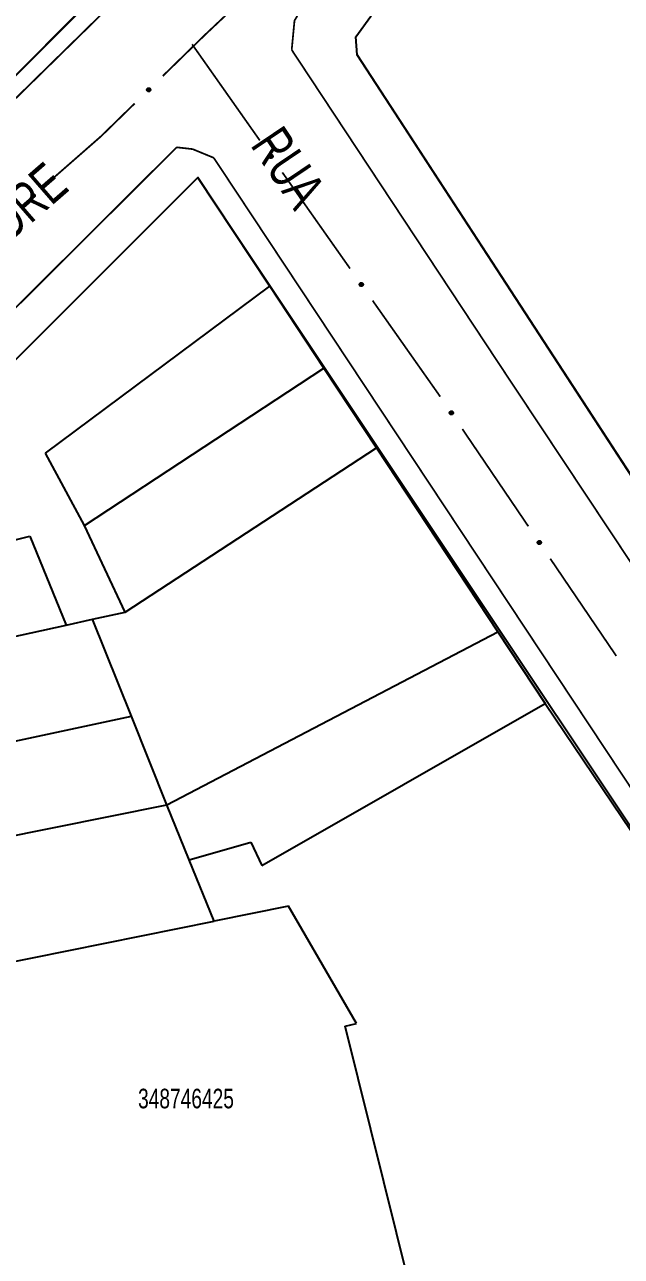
# Model space of a CAD drawing. Extents: x 199219 to 200475, y 4837288 to 4839440.
# Drawn here: x 199566.1 to 199627, y 4839025.5 to 4839151.3 of the extents above; entities that cross this region are included whole.
import ezdxf

# ---------------------------------------------------------------- set-up
doc = ezdxf.new("R2010")
doc.units = 0
doc.header["$LTSCALE"] = 3
doc.header["$MEASUREMENT"] = 0
for name, color, linetype in [('CD_MALHA_LOTES', 40, 'CONTINUOUS'), ('CD_TXT_QUADRA', 7, 'CONTINUOUS'), ('RU-QUADRAS', 210, 'CONTINUOUS'), ('SV-EIXO-RUA-PAV', 20, 'CONTINUOUS'), ('SV-RUA-PAVIM-S-GUIA-C-GUIA', 7, 'CONTINUOUS'), ('SV-TXT-RUA-PAV-S-GUIA-C-GUIA', 7, 'CONTINUOUS')]:
    doc.layers.add(name, color=color, linetype=linetype)
doc.styles.add('ARIAL', font='ARIAL.TTF')

msp = doc.modelspace()

# ---------------------------------------------------------------- linework, layer by layer
at = {"layer": 'CD_MALHA_LOTES'}
for p, q in [((199609.36, 4839190.41), (199555.15, 4839136.09)), ((199599.88, 4839150), (199601.43, 4839152.11)), ((199600.01, 4839148.18), (199599.88, 4839150)), ((199659.55, 4839056.79), (199600.01, 4839148.18)), ((199583.77, 4839135.66), (199540.83, 4839092.79)), ((199591.1, 4839124.56), (199583.77, 4839135.66)), ((199568.21, 4839107.51), (199591.1, 4839124.56)), ((199591.1, 4839124.56), (199596.63, 4839116.19)), ((199572.18, 4839100.12), (199596.63, 4839116.19)), ((199596.63, 4839116.19), (199601.99, 4839108.07)), ((199572.18, 4839100.12), (199568.21, 4839107.51)), ((199576.33, 4839091.29), (199601.99, 4839108.07)), ((199601.99, 4839108.07), (199614.4, 4839089.28)), ((199576.33, 4839091.29), (199572.18, 4839100.12)), ((199540.83, 4839092.79), (199566.6, 4839099.04)), ((199566.6, 4839099.04), (199570.31, 4839089.96)), ((199573, 4839090.56), (199576.33, 4839091.29)), ((199542.81, 4839083.89), (199570.31, 4839089.96)), ((199570.31, 4839089.96), (199573, 4839090.56)), ((199576.97, 4839080.65), (199573, 4839090.56)), ((199580.6, 4839071.6), (199614.4, 4839089.28)), ((199614.4, 4839089.28), (199619.23, 4839081.97)), ((199590.29, 4839065.42), (199619.23, 4839081.97)), ((199619.23, 4839081.97), (199657.04, 4839025.79)), ((199545.07, 4839073.86), (199576.97, 4839080.65)), ((199580.6, 4839071.6), (199576.97, 4839080.65)), ((199547.1, 4839064.88), (199580.6, 4839071.6)), ((199582.87, 4839066), (199580.6, 4839071.6)), ((199582.87, 4839066), (199589.18, 4839067.8)), ((199589.18, 4839067.8), (199590.29, 4839065.42)), ((199585.41, 4839059.72), (199582.87, 4839066)), ((199593.02, 4839061.25), (199585.41, 4839059.72)), ((199599.96, 4839049.28), (199593.02, 4839061.25)), ((199549.87, 4839052.58), (199585.41, 4839059.72)), ((199598.79, 4839049.01), (199599.96, 4839049.28)), ((199607.52, 4839014.02), (199598.79, 4839049.01))]:
    msp.add_line(p, q, dxfattribs=at)
at = {"layer": 'RU-QUADRAS', "color": 6, "linetype": 'Continuous'}
msp.add_lwpolyline([(199494.42, 4839162.46), (199501.32, 4839177.5), (199512.82, 4839192.42), (199534.9, 4839243.54), (199548.9, 4839261.19), (199542.82, 4839267.63), (199537.94, 4839277.23), (199558.18, 4839301.6), (199623.83, 4839204.65), (199555.15, 4839136.09)], close=True, dxfattribs=at)
for points in [[(199599.88, 4839150), (199601.43, 4839152.11), (199698.16, 4839235.3), (199701.76, 4839236.09, -0.2647536474), (199706.69, 4839232.28), (199787.56, 4839131.14), (199787.56, 4839128.92), (199786.08, 4839127.19, 0.0065797455), (199663.98, 4839055.98), (199661.76, 4839055.73), (199659.55, 4839056.79), (199600.01, 4839148.18)], [(199540.83, 4839092.79), (199583.77, 4839135.66), (199657.04, 4839025.79, -0.0140382942), (199560.26, 4839004.18)]]:
    msp.add_lwpolyline(points, format="xyb", close=True, dxfattribs=at)
at = {"layer": 'SV-EIXO-RUA-PAV', "const_width": 0.18}
for points in [[(199584.5, 4839150.23), (199588.83225, 4839154.309788)], [(199580.169955, 4839146.005964), (199584.464844, 4839150.195705)], [(199584.464844, 4839150.195705), (199584.5, 4839150.23)], [(199583.17, 4839149.25), (199590.080708, 4839139.439694)], [(199573.88, 4839139.87), (199577.306696, 4839143.212803)], [(199568.451647, 4839135.120419), (199573.719793, 4839139.729826)], [(199573.719793, 4839139.729826), (199573.88, 4839139.87)], [(199592.384278, 4839136.169592), (199599.294986, 4839126.359285)], [(199601.598556, 4839123.089183), (199608.509264, 4839113.278877)], [(199610.765093, 4839109.975768), (199617.502416, 4839100.045588)], [(199619.748191, 4839096.735528), (199626.485514, 4839086.805349)]]:
    msp.add_lwpolyline(points, dxfattribs=at)
at = {"layer": 'SV-EIXO-RUA-PAV'}
for points in [[(199578.558609, 4839144.58785), (199578.558522, 4839144.636759), (199578.568448, 4839144.678811), (199578.586823, 4839144.711501), (199578.610592, 4839144.736156), (199578.63775, 4839144.758639), (199578.670131, 4839144.775266), (199578.710159, 4839144.785759), (199578.759221, 4839144.786191), (199578.801631, 4839144.773191), (199578.834644, 4839144.756892), (199578.861779, 4839144.733587), (199578.883178, 4839144.706839), (199578.899337, 4839144.672631), (199578.909575, 4839144.631963), (199578.908815, 4839144.582619), (199578.898801, 4839144.541459), (199578.880198, 4839144.510306), (199578.856597, 4839144.483175), (199578.828595, 4839144.460553), (199578.796715, 4839144.444415), (199578.755749, 4839144.434181), (199578.707057, 4839144.435576), (199578.665891, 4839144.445096), (199578.634485, 4839144.463256), (199578.608297, 4839144.487094), (199578.585415, 4839144.514058), (199578.567346, 4839144.545914), (199578.558609, 4839144.58785)], [(199591.239742, 4839137.9855), (199591.288045, 4839137.977827), (199591.32799, 4839137.961355), (199591.357352, 4839137.938028), (199591.377923, 4839137.910648), (199591.395813, 4839137.880268), (199591.407093, 4839137.845658), (199591.411103, 4839137.804472), (199591.403747, 4839137.755964), (199591.384183, 4839137.716153), (199591.362854, 4839137.686144), (199591.335539, 4839137.66305), (199591.305735, 4839137.646164), (199591.269397, 4839137.635637), (199591.227619, 4839137.63198), (199591.179021, 4839137.640558), (199591.139971, 4839137.656975), (199591.112164, 4839137.680284), (199591.08912, 4839137.707891), (199591.071227, 4839137.739126), (199591.060351, 4839137.773163), (199591.056745, 4839137.815234), (199591.065847, 4839137.863088), (199591.081776, 4839137.902222), (199591.104689, 4839137.93035), (199591.132379, 4839137.952425), (199591.162632, 4839137.970739), (199591.19695, 4839137.983526), (199591.239742, 4839137.9855)], [(199566.765842, 4839133.79168), (199566.768405, 4839133.840521), (199566.780595, 4839133.881973), (199566.800713, 4839133.913621), (199566.825783, 4839133.936951), (199566.854119, 4839133.95793), (199566.887354, 4839133.972779), (199566.927892, 4839133.981088), (199566.976904, 4839133.978861), (199567.018548, 4839133.963583), (199567.05063, 4839133.945519), (199567.076462, 4839133.920779), (199567.096381, 4839133.89291), (199567.110663, 4839133.857877), (199567.118683, 4839133.816714), (199567.115251, 4839133.767484), (199567.103022, 4839133.726927), (199567.082759, 4839133.696828), (199567.057722, 4839133.671015), (199567.028536, 4839133.649943), (199566.995828, 4839133.635556), (199566.954368, 4839133.627556), (199566.905823, 4839133.631587), (199566.865234, 4839133.643323), (199566.834857, 4839133.663158), (199566.809999, 4839133.688379), (199566.788612, 4839133.716544), (199566.772295, 4839133.749331), (199566.765842, 4839133.79168)], [(199600.45402, 4839124.905091), (199600.502323, 4839124.897418), (199600.542268, 4839124.880947), (199600.57163, 4839124.857619), (199600.592201, 4839124.83024), (199600.610091, 4839124.799859), (199600.621371, 4839124.76525), (199600.625381, 4839124.724064), (199600.618024, 4839124.675556), (199600.598461, 4839124.635745), (199600.577131, 4839124.605735), (199600.549817, 4839124.582641), (199600.520013, 4839124.565756), (199600.483675, 4839124.555228), (199600.441897, 4839124.551572), (199600.393299, 4839124.56015), (199600.354249, 4839124.576567), (199600.326442, 4839124.599876), (199600.303398, 4839124.627483), (199600.285505, 4839124.658718), (199600.274628, 4839124.692755), (199600.271023, 4839124.734825), (199600.280125, 4839124.782679), (199600.296054, 4839124.821814), (199600.318967, 4839124.849942), (199600.346657, 4839124.872016), (199600.37691, 4839124.890331), (199600.411228, 4839124.903118), (199600.45402, 4839124.905091)], [(199609.65263, 4839111.8115), (199609.700791, 4839111.80298), (199609.74044, 4839111.785809), (199609.769388, 4839111.761969), (199609.789475, 4839111.734233), (199609.806829, 4839111.703543), (199609.817499, 4839111.668741), (199609.820785, 4839111.627491), (199609.812578, 4839111.579119), (199609.792318, 4839111.539658), (199609.770465, 4839111.510028), (199609.742749, 4839111.487417), (199609.712652, 4839111.471058), (199609.676135, 4839111.46117), (199609.6343, 4839111.458248), (199609.58586, 4839111.467678), (199609.547104, 4839111.484778), (199609.51971, 4839111.508572), (199609.497155, 4839111.53658), (199609.479814, 4839111.568124), (199609.469537, 4839111.602348), (199609.46667, 4839111.644475), (199609.476612, 4839111.692161), (199609.493226, 4839111.73101), (199609.516629, 4839111.758731), (199609.544702, 4839111.780316), (199609.575273, 4839111.798096), (199609.60981, 4839111.810278), (199609.65263, 4839111.8115)], [(199618.635728, 4839098.57126), (199618.683889, 4839098.56274), (199618.723538, 4839098.545569), (199618.752486, 4839098.52173), (199618.772573, 4839098.493993), (199618.789927, 4839098.463303), (199618.800597, 4839098.428501), (199618.803883, 4839098.387251), (199618.795676, 4839098.338879), (199618.775416, 4839098.299418), (199618.753563, 4839098.269788), (199618.725847, 4839098.247177), (199618.69575, 4839098.230818), (199618.659233, 4839098.22093), (199618.617398, 4839098.218008), (199618.568958, 4839098.227438), (199618.530202, 4839098.244539), (199618.502808, 4839098.268333), (199618.480253, 4839098.29634), (199618.462912, 4839098.327885), (199618.452635, 4839098.362108), (199618.449768, 4839098.404235), (199618.45971, 4839098.451921), (199618.476324, 4839098.49077), (199618.499727, 4839098.518491), (199618.527801, 4839098.540076), (199618.558371, 4839098.557856), (199618.592908, 4839098.570038), (199618.635728, 4839098.57126)]]:
    msp.add_lwpolyline(points, close=True, dxfattribs=at)
for points in [[(199578.558522, 4839144.636759), (199578.670131, 4839144.775266)], [(199578.558609, 4839144.58785), (199578.710159, 4839144.785759)], [(199578.559644, 4839144.614493), (199578.685146, 4839144.775047)], [(199578.564077, 4839144.660755), (199578.648293, 4839144.760065)], [(199578.564835, 4839144.566182), (199578.733481, 4839144.782168)], [(199578.567346, 4839144.545914), (199578.759221, 4839144.786191)], [(199578.568448, 4839144.678811), (199578.63775, 4839144.758639)], [(199578.579865, 4839144.533188), (199578.776837, 4839144.776806)], [(199578.585415, 4839144.514058), (199578.801631, 4839144.773191)], [(199578.598802, 4839144.504005), (199578.813331, 4839144.762844)], [(199578.608297, 4839144.487094), (199578.834644, 4839144.756892)], [(199578.623552, 4839144.47668), (199578.848777, 4839144.742141)], [(199578.634485, 4839144.463256), (199578.861779, 4839144.733587)], [(199578.653209, 4839144.456049), (199578.870669, 4839144.717747)], [(199578.665891, 4839144.445096), (199578.883178, 4839144.706839)], [(199578.688727, 4839144.441134), (199578.888605, 4839144.685681)], [(199578.707057, 4839144.435576), (199578.899337, 4839144.672631)], [(199578.733084, 4839144.438655), (199578.902634, 4839144.649805)], [(199578.755749, 4839144.434181), (199578.909575, 4839144.631963)], [(199578.778512, 4839144.444846), (199578.903966, 4839144.601541)], [(199578.796715, 4839144.444415), (199578.908815, 4839144.582619)], [(199578.815318, 4839144.45597), (199578.899557, 4839144.557209)], [(199578.828595, 4839144.460553), (199578.898801, 4839144.541459)], [(199591.056745, 4839137.815234), (199591.227619, 4839137.63198)], [(199591.060351, 4839137.773163), (199591.179021, 4839137.640558)], [(199591.063664, 4839137.791067), (199591.198473, 4839137.642344)], [(199591.064758, 4839137.836903), (199591.246337, 4839137.636002)], [(199591.065847, 4839137.863088), (199591.269397, 4839137.635637)], [(199591.068808, 4839137.752963), (199591.155402, 4839137.65373)], [(199591.071227, 4839137.739126), (199591.139971, 4839137.656975)], [(199591.074243, 4839137.880304), (199591.283985, 4839137.644163)], [(199591.081776, 4839137.902222), (199591.305735, 4839137.646164)], [(199591.094602, 4839137.913006), (199591.318489, 4839137.656785)], [(199591.104689, 4839137.93035), (199591.335539, 4839137.66305)], [(199591.119677, 4839137.939015), (199591.346048, 4839137.674529)], [(199591.132379, 4839137.952425), (199591.362854, 4839137.686144)], [(199591.150582, 4839137.959116), (199591.372112, 4839137.706242)], [(199591.162632, 4839137.970739), (199591.384183, 4839137.716153)], [(199591.1824, 4839137.973184), (199591.391686, 4839137.74006)], [(199591.19695, 4839137.983526), (199591.403747, 4839137.755964)], [(199591.21736, 4839137.98279), (199591.403857, 4839137.782016)], [(199591.239742, 4839137.9855), (199591.411103, 4839137.804472)], [(199591.265883, 4839137.980251), (199591.404495, 4839137.830869)], [(199591.288045, 4839137.977827), (199591.407093, 4839137.845658)], [(199591.310856, 4839137.968535), (199591.395549, 4839137.869632)], [(199591.32799, 4839137.961355), (199591.395813, 4839137.880268)], [(199566.765842, 4839133.79168), (199566.927892, 4839133.981088)], [(199566.768319, 4839133.818227), (199566.902334, 4839133.971747)], [(199566.768405, 4839133.840521), (199566.887354, 4839133.972779)], [(199566.770885, 4839133.769706), (199566.950984, 4839133.976238)], [(199566.772295, 4839133.749331), (199566.976904, 4839133.978861)], [(199566.775252, 4839133.864181), (199566.864724, 4839133.958783)], [(199566.780595, 4839133.881973), (199566.854119, 4839133.95793)], [(199566.784106, 4839133.735946), (199566.993986, 4839133.968535)], [(199566.788612, 4839133.716544), (199567.018548, 4839133.963583)], [(199566.801434, 4839133.70578), (199567.029671, 4839133.952617)], [(199566.809999, 4839133.688379), (199567.05063, 4839133.945519)], [(199566.824668, 4839133.677154), (199567.063943, 4839133.930025)], [(199566.834857, 4839133.663158), (199567.076462, 4839133.920779)], [(199566.853164, 4839133.654947), (199567.084481, 4839133.90448)], [(199566.865234, 4839133.643323), (199567.096381, 4839133.89291)], [(199566.887821, 4839133.63813), (199567.100654, 4839133.87149)], [(199566.905823, 4839133.631587), (199567.110663, 4839133.857877)], [(199566.931978, 4839133.633251), (199567.112719, 4839133.834906)], [(199566.954368, 4839133.627556), (199567.118683, 4839133.816714)], [(199566.977676, 4839133.636973), (199567.111434, 4839133.786641)], [(199566.995828, 4839133.635556), (199567.115251, 4839133.767484)], [(199567.01503, 4839133.646086), (199567.10463, 4839133.742613)], [(199567.028536, 4839133.649943), (199567.103022, 4839133.726927)], [(199600.271023, 4839124.734825), (199600.441897, 4839124.551572)], [(199600.274628, 4839124.692755), (199600.393299, 4839124.56015)], [(199600.277942, 4839124.710658), (199600.412751, 4839124.561935)], [(199600.279036, 4839124.756494), (199600.460614, 4839124.555594)], [(199600.280125, 4839124.782679), (199600.483675, 4839124.555228)], [(199600.28852, 4839124.799895), (199600.498262, 4839124.563754)], [(199600.296054, 4839124.821814), (199600.520013, 4839124.565756)], [(199600.30888, 4839124.832598), (199600.532767, 4839124.576377)], [(199600.318967, 4839124.849942), (199600.549817, 4839124.582641)], [(199600.333955, 4839124.858606), (199600.560325, 4839124.594121)], [(199600.346657, 4839124.872016), (199600.577131, 4839124.605735)], [(199600.36486, 4839124.878708), (199600.586389, 4839124.625834)], [(199600.37691, 4839124.890331), (199600.598461, 4839124.635745)], [(199600.396677, 4839124.892776), (199600.605963, 4839124.659652)], [(199600.411228, 4839124.903118), (199600.618024, 4839124.675556)], [(199600.431638, 4839124.902381), (199600.618135, 4839124.701608)], [(199600.45402, 4839124.905091), (199600.625381, 4839124.724064)], [(199600.480161, 4839124.899843), (199600.618773, 4839124.75046)], [(199600.502323, 4839124.897418), (199600.621371, 4839124.76525)], [(199600.525134, 4839124.888127), (199600.609827, 4839124.789224)], [(199600.542268, 4839124.880947), (199600.610091, 4839124.799859)], [(199600.283086, 4839124.672554), (199600.369679, 4839124.573322)], [(199600.285505, 4839124.658718), (199600.354249, 4839124.576567)], [(199609.46667, 4839111.644475), (199609.6343, 4839111.458248)], [(199609.469537, 4839111.602348), (199609.58586, 4839111.467678)], [(199609.473164, 4839111.62019), (199609.60534, 4839111.469122)], [(199609.475063, 4839111.665999), (199609.653085, 4839111.461941)], [(199609.476612, 4839111.692161), (199609.676135, 4839111.46117)], [(199609.477638, 4839111.582001), (199609.562475, 4839111.481263)], [(199609.479814, 4839111.568124), (199609.547104, 4839111.484778)], [(199609.485308, 4839111.709227), (199609.69087, 4839111.469439)], [(199609.493226, 4839111.73101), (199609.712652, 4839111.471058)], [(199609.506239, 4839111.741567), (199609.725591, 4839111.481453)], [(199609.516629, 4839111.758731), (199609.742749, 4839111.487417)], [(199609.531767, 4839111.767131), (199609.753457, 4839111.49871)], [(199609.544702, 4839111.780316), (199609.770465, 4839111.510028)], [(199609.563021, 4839111.786687), (199609.780074, 4839111.529961)], [(199609.575273, 4839111.798096), (199609.792318, 4839111.539658)], [(199609.59508, 4839111.800194), (199609.800239, 4839111.563429)], [(199609.60981, 4839111.810278), (199609.812578, 4839111.579119)], [(199609.630204, 4839111.809184), (199609.813146, 4839111.605165)], [(199609.65263, 4839111.8115), (199609.820785, 4839111.627491)], [(199609.678675, 4839111.805793), (199609.814641, 4839111.653999)], [(199609.700791, 4839111.80298), (199609.817499, 4839111.668741)], [(199609.723435, 4839111.793289), (199609.806377, 4839111.692913)], [(199609.74044, 4839111.785809), (199609.806829, 4839111.703543)], [(199618.449768, 4839098.404235), (199618.617398, 4839098.218008)], [(199618.452635, 4839098.362108), (199618.568958, 4839098.227438)], [(199618.456262, 4839098.37995), (199618.588438, 4839098.228882)], [(199618.458161, 4839098.42576), (199618.636183, 4839098.221701)], [(199618.45971, 4839098.451921), (199618.659233, 4839098.22093)], [(199618.460736, 4839098.341762), (199618.545573, 4839098.241023)], [(199618.462912, 4839098.327885), (199618.530202, 4839098.244539)], [(199618.468406, 4839098.468988), (199618.673968, 4839098.229199)], [(199618.476324, 4839098.49077), (199618.69575, 4839098.230818)], [(199618.489338, 4839098.501327), (199618.708689, 4839098.241213)], [(199618.499727, 4839098.518491), (199618.725847, 4839098.247177)], [(199618.514865, 4839098.526892), (199618.736555, 4839098.258471)], [(199618.527801, 4839098.540076), (199618.753563, 4839098.269788)], [(199618.546119, 4839098.546447), (199618.763172, 4839098.289721)], [(199618.558371, 4839098.557856), (199618.775416, 4839098.299418)], [(199618.578178, 4839098.559954), (199618.783337, 4839098.32319)], [(199618.592908, 4839098.570038), (199618.795676, 4839098.338879)], [(199618.613302, 4839098.568944), (199618.796244, 4839098.364925)], [(199618.635728, 4839098.57126), (199618.803883, 4839098.387251)], [(199618.661773, 4839098.565553), (199618.79774, 4839098.413759)], [(199618.683889, 4839098.56274), (199618.800597, 4839098.428501)], [(199618.706533, 4839098.553049), (199618.789476, 4839098.452674)], [(199618.723538, 4839098.545569), (199618.789927, 4839098.463303)]]:
    msp.add_lwpolyline(points, dxfattribs=at)
at = {"layer": 'SV-RUA-PAVIM-S-GUIA-C-GUIA', "const_width": 0.18}
for points in [[(199554.48, 4839133.27), (199604.76, 4839182.54)], [(199593.34, 4839148.68), (199593.623824, 4839151.660862), (199594.509252, 4839153.173752)], [(199614.69, 4839116.36), (199593.34, 4839148.68)], [(199581.594397, 4839138.73442), (199554.34, 4839111.59)], [(199585.38, 4839137.66), (199583.22, 4839138.55), (199581.594397, 4839138.73442)], [(199639, 4839056.7), (199585.38, 4839137.66)], [(199658.558586, 4839050.2632), (199614.69, 4839116.36)]]:
    msp.add_lwpolyline(points, dxfattribs=at)

# ---------------------------------------------------------------- texts
at = {"layer": 'CD_TXT_QUADRA', "style": 'ARIAL', "width": 0.7}
msp.add_text('348746425', height=2, dxfattribs=at).set_placement((199577.65, 4839040.63))
at = {"layer": 'SV-TXT-RUA-PAV-S-GUIA-C-GUIA', "style": 'ARIAL', "width": 0.7}
for s, rotation, p in [('RUA', 304, (199589.05, 4839138.96)), ('PADRE', 41, (199560.58, 4839125.58))]:
    msp.add_text(s, height=4, rotation=rotation, dxfattribs=at).set_placement(p)

doc.saveas('drawing.dxf')
